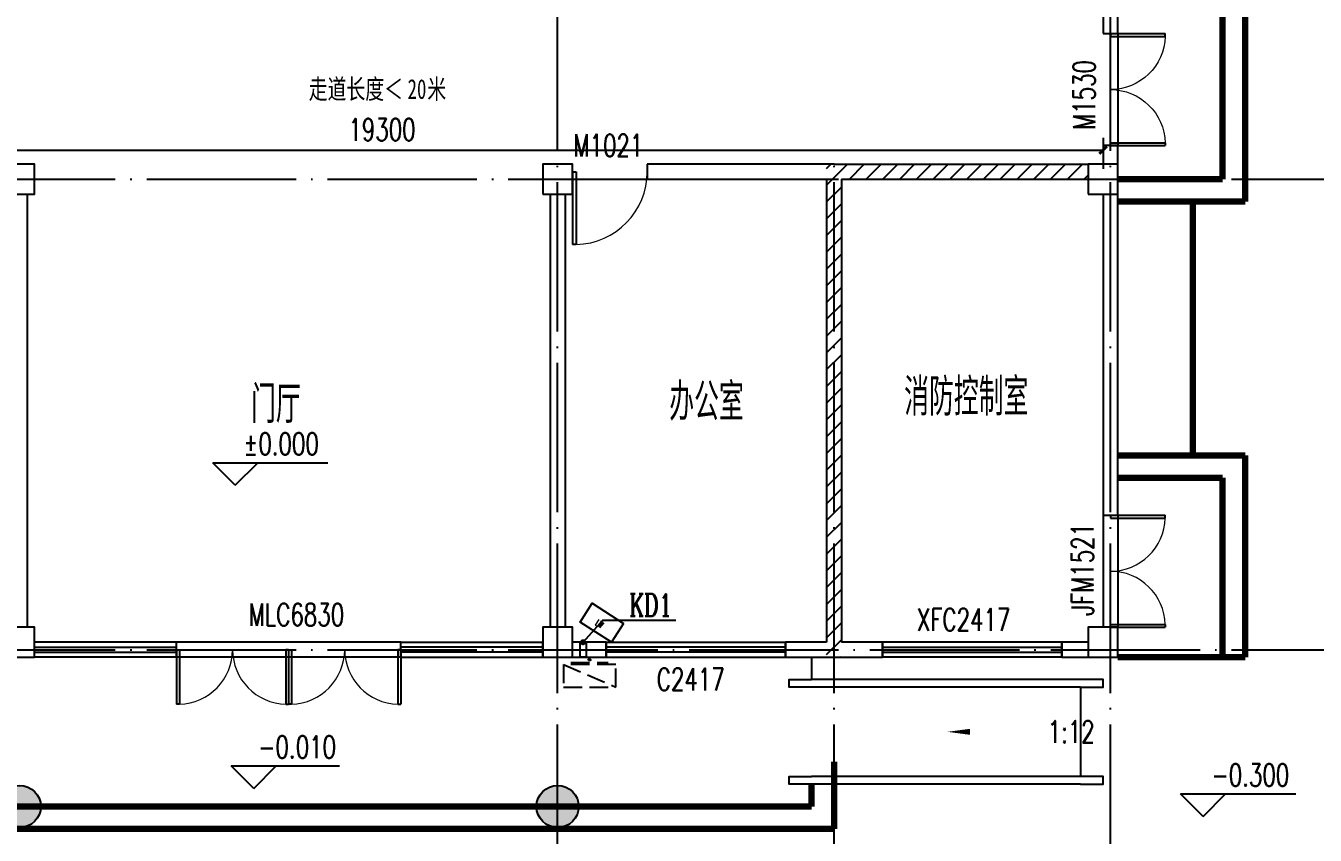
# Model space of a CAD drawing. Extents: x 5188914 to 7068445, y -542675 to 2032183.
# Drawn here: x 5219954 to 5237212, y -390925 to -380085 of the extents above; entities that cross this region are included whole.
import ezdxf

# ---------------------------------------------------------------- set-up
doc = ezdxf.new("R2010")
doc.units = 0
doc.header["$LTSCALE"] = 1000
doc.header["$MEASUREMENT"] = 0
doc.linetypes.add('DASH', pattern=[0.35, 0.25, -0.1])
doc.linetypes.add('DOTE', pattern=[2.42, 2, -0.2, 0.02, -0.2])
doc.layers.get('0').update_dxf_attribs({"linetype": 'CONTINUOUS'})
doc.layers.get('Defpoints').update_dxf_attribs({"linetype": 'CONTINUOUS'})
for name, color, linetype in [('3T_GLASS', 5, 'CONTINUOUS'), ('3T_WOOD', 21, 'CONTINUOUS'), ('COLUMN', 9, 'CONTINUOUS'), ('DIM_ELEV', 3, 'CONTINUOUS'), ('DIM_SYMB', 3, 'CONTINUOUS'), ('DOTE', 252, 'CONTINUOUS'), ('PUB_TEXT', 7, 'CONTINUOUS'), ('STAIR', 251, 'CONTINUOUS'), ('TH_DIM', 3, 'CONTINUOUS'), ('TH_TEXT', 7, 'CONTINUOUS'), ('WALL', 251, 'CONTINUOUS'), ('WINDOW', 4, 'CONTINUOUS'), ('WINDOW_TEXT', 7, 'CONTINUOUS'), ('厨卫布置', 6, 'CONTINUOUS'), ('填充', 251, 'CONTINUOUS'), ('排水', 221, 'CONTINUOUS')]:
    doc.layers.add(name, color=color, linetype=linetype)
doc.styles.add('_TCH_DIM', font='SIMPLEX', dxfattribs={"bigfont": 'GBCBIG'})
doc.styles.add('_TCH_DIM_T3', font='SIMPLEX', dxfattribs={"width": 0.705882, "bigfont": 'GBCBIG'})
doc.styles.add('_TCH_LABEL', font='COMPLEX', dxfattribs={"bigfont": 'GBCBIG'})
doc.styles.add('_TCH_WINDOW', font='SIMPLEX', dxfattribs={"height": 3.5, "bigfont": 'GBCBIG'})
doc.styles.add('DIM_FONT', font='SIMPLEX', dxfattribs={"width": 0.7, "bigfont": 'GBCBIG'})
doc.styles.add('schuco', font='sceie.shx', dxfattribs={"width": 0.7, "bigfont": 'sceic.shx'})
doc.styles.add('宋体', font='', dxfattribs={"width": 0.7})
doc.styles.get('宋体').set_extended_font_data('SimSun')
doc.dimstyles.new('_TCH_ARCH&&100', dxfattribs={"dimtxt": 297.5, "dimasz": 100, "dimexe": 250, "dimexo": 300, "dimgap": 126.25, "dimtad": 1, "dimdec": 0, "dimzin": 0, "dimdsep": 46, "dimtxsty": '_TCH_DIM_T3', "dimblk": 'ARCHTICK', "dimcen": 0.09, "dimclrt": 7, "dimazin": 2, "dimtfac": 1, "dimtdec": 0, "dimtix": 1, "dimtmove": 2, "dimatfit": 3, "dimfxl": 0, "dimtolj": 1, "dimtzin": 0, "dimarcsym": 0})

# ---------------------------------------------------------------- blocks, each defined once
blk = doc.blocks.new('A$C2E081725')
at = {"linetype": 'DASH'}
for p, q in [((700, 94), (0, 394)), ((600, 64), (100, 64)), ((138, 94), (138, 64)), ((350, 8), (327, 39)), ((350, 49), (350, 0)), ((350, 8), (373, 39)), ((563, 94), (563, 64))]:
    blk.add_line(p, q, dxfattribs=at)
blk.add_lwpolyline([(0, 394), (0, 94), (700, 94), (700, 394)], close=True, dxfattribs=at)
blk = doc.blocks.new('_ArchTick')
at = {"color": 0, "linetype": 'ByBlock', "const_width": 0.4}
blk.add_lwpolyline([(-0.5, -0.5), (0.5, 0.5)], dxfattribs=at)
blk = doc.blocks.new('*D193')
at = {"layer": 'Defpoints', "color": 0}
for p in [(5215072, -381284), (5234372, -381284), (5234372, -381751)]:
    blk.add_point(p, dxfattribs=at)
at = {"layer": 'TH_DIM', "color": 0, "lineweight": -2}
for p, q in [((5215072, -381584), (5215072, -382001)), ((5234372, -381584), (5234372, -382001)), ((5215072, -381751), (5234372, -381751))]:
    blk.add_line(p, q, dxfattribs=at)
at = {"layer": 'TH_DIM', "color": 0, "lineweight": -2, "xscale": 100, "yscale": 100, "zscale": 100, "rotation": 180}
blk.add_blockref('_ArchTick', (5215072, -381751), dxfattribs=at)
at = {"layer": 'TH_DIM', "color": 0, "lineweight": -2, "xscale": 100, "yscale": 100, "zscale": 100}
blk.add_blockref('_ArchTick', (5234372, -381751), dxfattribs=at)
at = {"layer": 'TH_DIM', "color": 7, "insert": (5224722, -381476), "char_height": 297.5, "attachment_point": 5, "style": '_TCH_DIM_T3'}
blk.add_mtext('\\A1;19300', dxfattribs=at)
blk = doc.blocks.new('_FZHK')
blk.add_lwpolyline([(-0.5, -0.5), (0.5, -0.5), (0.5, 0.5), (-0.5, 0.5)], close=True)
blk = doc.blocks.new('$DorLib2D$00000002')
for p, q in [((-0.5, 0), (-0.5, 0.4875)), ((-0.475, 0.4875), (-0.5, 0.4875)), ((-0.475, 0), (-0.475, 0.4875)), ((0.475, 0), (0.475, 0.4875)), ((0.475, 0.4875), (0.5, 0.4875)), ((0.5, 0), (0.5, 0.4875)), ((-0.5, 0), (-0.475, 0)), ((0.5, 0), (0.475, 0))]:
    blk.add_line(p, q)
at = {"lineweight": 13}
for centre, start, end in [((-0.4875, 0), 0, 88.53072), ((0.4875, 0), 91.46928, 180)]:
    blk.add_arc(centre, 0.4875, start, end, dxfattribs=at)
blk = doc.blocks.new('$WINLIB2D$00000001')
at = {"color": 0}
for points in [[(-0.5, 0.5), (-0.5, -0.5)], [(-0.5, 0.5), (0.5, 0.5)], [(0.5, -0.5), (0.5, 0.5)], [(0.5, 0.1667), (-0.5, 0.1667)], [(0.5, -0.1667), (-0.5, -0.1667)], [(-0.5, -0.5), (0.5, -0.5)]]:
    blk.add_lwpolyline(points, dxfattribs=at)
blk = doc.blocks.new('$TCHSYS$WIN2D')
for p, q in [((-0.5, 0.5), (0.5, 0.5)), ((-0.5, 0.5), (-0.5, -0.5)), ((0.5, 0.5), (0.5, -0.5)), ((0.5, 0.1667), (-0.5, 0.1667)), ((0.5, -0.1667), (-0.5, -0.1667)), ((-0.5, -0.5), (0.5, -0.5))]:
    blk.add_line(p, q)
blk = doc.blocks.new('$DorLib2D$00000001')
for p, q in [((0.45, 0.975), (0.5, 0.975)), ((0.45, 0), (0.45, 0.975)), ((0.5, 0), (0.5, 0.975)), ((0.5, 0), (0.45, 0))]:
    blk.add_line(p, q)
at = {"lineweight": 13}
blk.add_arc((0.475, 0), 0.975, 91.4693, 180, dxfattribs=at)

msp = doc.modelspace()

# ---------------------------------------------------------------- hatches: boundary and pattern name
h = msp.add_hatch()
h.set_pattern_fill('ANSI31', color=0, scale=100)
h.set_pattern_definition([(45, (2766764.53, -60.26), (-112.253202, 112.253202), [])])
h.paths.add_polyline_path([(5234172.1, -381940.4), (5230672.1, -381940.4), (5230672.1, -382140.4), (5234172.1, -382140.4)])
h.paths.add_polyline_path([(5230672.1, -388540.4), (5230872.1, -388540.4), (5230872.1, -382140.4), (5230672.1, -382140.4)])
at = {"layer": '填充', "linetype": 'ByBlock'}
h = msp.add_hatch(color=256, dxfattribs=at)
h.dxf.hatch_style = 1
h.paths.add_polyline_path([(5219589.3, -390540.4, 1), (5220155, -390540.4, 1)])
h = msp.add_hatch(color=256, dxfattribs=at)
h.dxf.hatch_style = 1
h.paths.add_polyline_path([(5226789.3, -390540.4, 1), (5227355, -390540.4, 1)])

# ---------------------------------------------------------------- linework, layer by layer
at = {"layer": '3T_GLASS', "color": 5}
for p, q in [((5234072.1, -388840.2), (5230472.1, -388840.2)), ((5234072.1, -388940.2), (5230472.1, -388940.2)), ((5234072.1, -388940.2), (5234072.1, -390140.2)), ((5234072.1, -390140.2), (5230472.1, -390140.2)), ((5234072.1, -390240.2), (5230472.1, -390240.2))]:
    msp.add_line(p, q, dxfattribs=at)
for points in [[(5230472.1, -388940.2), (5230172.1, -388940.2), (5230172.1, -388840.2), (5230472.1, -388840.2)], [(5234072.1, -388940.2), (5234372.1, -388940.2), (5234372.1, -388840.2), (5234072.1, -388840.2)], [(5230472.1, -390240.2), (5230172.1, -390240.2), (5230172.1, -390140.2), (5230472.1, -390140.2)], [(5234072.1, -390240.2), (5234372.1, -390240.2), (5234372.1, -390140.2), (5234072.1, -390140.2)]]:
    msp.add_lwpolyline(points, dxfattribs=at)
msp.add_lwpolyline([(5233525.2, -389540.2, 0, 0, 0), (5232290.8, -389540.2, 0, 80, 0), (5232590.8, -389540.2, 0, 0, 0)], format="xyseb", dxfattribs=at)
at = {"layer": '3T_WOOD'}
msp.add_line((5230472.1, -388540.4), (5230472.1, -388840.2), dxfattribs=at)
at = {"layer": 'DIM_ELEV', "color": 0}
for p, q in [((5222758.3, -386237.8), (5222458.3, -385937.8)), ((5222458.3, -385937.8), (5223998.5, -385937.8)), ((5222758.3, -386237.8), (5223058.3, -385937.8)), ((5235710.8, -390672.4), (5235410.8, -390372.4)), ((5235410.8, -390372.4), (5236951, -390372.4)), ((5235710.8, -390672.4), (5236010.8, -390372.4))]:
    msp.add_line(p, q, dxfattribs=at)
at = {"layer": 'DIM_ELEV'}
for p, q in [((5223005.1, -390297.2), (5222705.1, -389997.2)), ((5222705.1, -389997.2), (5224152.4, -389997.2)), ((5223005.1, -390297.2), (5223305.1, -389997.2))]:
    msp.add_line(p, q, dxfattribs=at)
at = {"layer": 'DIM_SYMB'}
msp.add_lwpolyline([(5228654.8, -388050.6), (5227673.7, -388050.6), (5227412.1, -388340.4)], dxfattribs=at)
at = {"layer": 'DIM_SYMB', "const_width": 40}
msp.add_lwpolyline([(5227425.5, -388325.6, 1), (5227398.7, -388355.3, 1)], format="xyb", close=True, dxfattribs=at)
at = {"layer": 'DOTE', "linetype": 'DOTE'}
for p, q in [((5227072.1, -391440.4), (5227072.1, -370440.4)), ((5234472.1, -391440.4), (5234472.1, -370440.4)), ((5230772.1, -391440.4), (5230772.1, -381940.4)), ((5209472.1, -382140.4), (5237472.1, -382140.4)), ((5209472.1, -388440.4), (5237472.1, -388440.4))]:
    msp.add_line(p, q, dxfattribs=at)
at = {"layer": 'STAIR', "linetype": 'ByBlock', "lineweight": 100}
for p, q in [((5236272.1, -379440.4), (5236272.1, -382440.4)), ((5235972.1, -379740.4), (5235972.1, -382140.4)), ((5234572.1, -382140.4), (5235972.1, -382140.4)), ((5234572.1, -382440.4), (5236272.1, -382440.4)), ((5234572.1, -385840.4), (5236272.1, -385840.4)), ((5236272.1, -385840.4), (5236272.1, -388540.4)), ((5234572.1, -386140.4), (5235972.1, -386140.4)), ((5235972.1, -386140.4), (5235972.1, -388540.4)), ((5234572.1, -388540.4), (5236272.1, -388540.4)), ((5230772.1, -389940.4), (5230772.1, -390840.4)), ((5230472.1, -390240.2), (5230472.1, -390540.4)), ((5212372.1, -390540.4), (5230472.1, -390540.4)), ((5212072.1, -390840.4), (5230772.1, -390840.4))]:
    msp.add_line(p, q, dxfattribs=at)
msp.add_lwpolyline([(5235572.1, -385840.4), (5235572.1, -382440.4)], dxfattribs=at)
at = {"layer": 'WALL', "linetype": 'ByBlock'}
for p, q in [((5234372.1, -379940.4), (5234372.1, -380190.4)), ((5234572.1, -380190.4), (5234572.1, -379940.4)), ((5234372.1, -380190.4), (5234572.1, -380190.4)), ((5234572.1, -381690.4), (5234372.1, -381690.4)), ((5234372.1, -381690.4), (5234372.1, -381940.4)), ((5234572.1, -381940.4), (5234572.1, -381690.4)), ((5230772.1, -381940.4), (5228272.1, -381940.4)), ((5228272.1, -381940.4), (5228272.1, -382140.4)), ((5230772.1, -381940.4), (5234172.1, -381940.4)), ((5228272.1, -382140.4), (5230672.1, -382140.4)), ((5230672.1, -382140.4), (5230672.1, -388340.4)), ((5230872.1, -382140.4), (5230872.1, -388340.4)), ((5230872.1, -382140.4), (5234172.1, -382140.4)), ((5219972.1, -382340.4), (5219972.1, -388140.4)), ((5226972.1, -382340.4), (5226972.1, -388140.4)), ((5227172.1, -382340.4), (5227172.1, -388140.4)), ((5234372.1, -382340.4), (5234372.1, -386640.4)), ((5234572.1, -386640.4), (5234572.1, -382340.4)), ((5234372.1, -386640.4), (5234572.1, -386640.4)), ((5227722.1, -388340.4), (5227272.1, -388340.4)), ((5227722.1, -388540.4), (5227722.1, -388340.4)), ((5230672.1, -388340.4), (5230122.1, -388340.4)), ((5230122.1, -388340.4), (5230122.1, -388540.4)), ((5231422.1, -388340.4), (5230872.1, -388340.4)), ((5231422.1, -388540.4), (5231422.1, -388340.4)), ((5234172.1, -388340.4), (5233822.1, -388340.4)), ((5233822.1, -388340.4), (5233822.1, -388540.4)), ((5227272.1, -388540.4), (5227722.1, -388540.4)), ((5230122.1, -388540.4), (5230772.1, -388540.4)), ((5230772.1, -388540.4), (5231422.1, -388540.4)), ((5233822.1, -388540.4), (5234172.1, -388540.4))]:
    msp.add_line(p, q, dxfattribs=at)
at = {"layer": 'WINDOW', "linetype": 'ByBlock'}
for p, q in [((5234572.1, -380190.4), (5234572.1, -381690.4)), ((5234372.1, -386640.4), (5234372.1, -388140.4)), ((5234572.1, -386640.4), (5234572.1, -388140.4))]:
    msp.add_line(p, q, dxfattribs=at)
at = {"layer": 'WINDOW'}
for p, q in [((5223472.1, -388340.4), (5221972.1, -388340.4)), ((5224972.1, -388340.4), (5223472.1, -388340.4)), ((5224972.1, -388540.4), (5221972.1, -388540.4)), ((5223472.1, -388540.4), (5221972.1, -388540.4)), ((5224972.1, -388540.4), (5223472.1, -388540.4))]:
    msp.add_line(p, q, dxfattribs=at)
at = {"layer": '厨卫布置'}
msp.add_lwpolyline([(5227954.9, -388088), (5227792.8, -388340.4), (5227372.1, -388070.2), (5227534.3, -387817.8)], close=True, dxfattribs=at)
at = {"layer": '填充', "linetype": 'ByBlock'}
for centre in [(5219872.1, -390540.4), (5227072.1, -390540.4)]:
    msp.add_circle(centre, 282.8, dxfattribs=at)
at = {"layer": '排水'}
msp.add_lwpolyline([(5227452.1, -388540.4), (5227372.1, -388540.4), (5227372.1, -388340.4), (5227452.1, -388340.4)], close=True, dxfattribs=at)

# ---------------------------------------------------------------- block references
at = {"layer": 'COLUMN', "linetype": 'ByBlock', "xscale": 400, "yscale": 400, "zscale": 400}
for p in [(5219872.1, -382140.4), (5227072.1, -382140.4), (5234372.1, -382140.4), (5219872.1, -388340.4), (5227072.1, -388340.4), (5234372.1, -388340.4)]:
    msp.add_blockref('_FZHK', p, dxfattribs=at)
at = {"layer": 'WINDOW', "linetype": 'ByBlock'}
ref = msp.add_blockref('$DorLib2D$00000002', (5234472.1, -380940.4), dxfattribs=dict(at, xscale=-1500, yscale=1500, zscale=-1500, rotation=270.0000003118053))
ref.add_attrib('A', 'M1530', (5234268.2, -381480.9), dxfattribs={"layer": 'WINDOW_TEXT', "linetype": 'ByBlock', "height": 297.5, "rotation": 90, "style": '_TCH_WINDOW', "width": 0.705882})
ref = msp.add_blockref('$DorLib2D$00000001', (5227772.1, -382040.4), dxfattribs=dict(at, xscale=-1000, yscale=-1000, zscale=-1000, rotation=2.085039272641542e-08))
ref.add_attrib('A', 'M1021', (5227283.4, -381836.5), dxfattribs={"layer": 'WINDOW_TEXT', "linetype": 'ByBlock', "height": 297.5, "rotation": 0, "style": '_TCH_WINDOW', "width": 0.705882})
ref = msp.add_blockref('$DorLib2D$00000002', (5234472.1, -387390.4), dxfattribs=dict(at, xscale=1500, yscale=1500, zscale=1500, rotation=269.9999999952568))
ref.add_attrib('A', 'JFM1521', (5234245.9, -387985.4), dxfattribs={"layer": 'WINDOW_TEXT', "linetype": 'ByBlock', "height": 297.5, "rotation": 90, "style": '_TCH_WINDOW', "width": 0.705882})
at = {"layer": 'WINDOW'}
ref = msp.add_blockref('$DorLib2D$00000002', (5222722.1, -388440.4), dxfattribs=dict(at, xscale=1500, yscale=1500, zscale=1500, rotation=179.999999983938))
ref.add_attrib('A', 'MLC6830', (5222937.9, -388120.7), dxfattribs={"layer": 'WINDOW_TEXT', "height": 297.5, "rotation": 360, "style": '_TCH_WINDOW', "width": 0.705882})
at = {"layer": 'WINDOW', "linetype": 'ByBlock'}
ref = msp.add_blockref('$WINLIB2D$00000001', (5232622.1, -388440.4), dxfattribs=dict(at, xscale=2400, yscale=199.9999958495609, zscale=2400, rotation=180.0000000650894))
ref.add_attrib('A', 'XFC2417', (5231881.1, -388187), dxfattribs={"layer": 'WINDOW_TEXT', "linetype": 'ByBlock', "height": 297.5, "rotation": 0, "style": '_TCH_WINDOW', "width": 0.705882})
at = {"layer": 'WINDOW', "rotation": 179.999999983938}
for name, p, xscale, yscale, zscale in [('$TCHSYS$WIN2D', (5221022.1, -388440.4), 1900.000002484769, 200.0000009590294, 1900.000002484769), ('$DorLib2D$00000002', (5224222.1, -388440.4), 1500, 1500, 1500), ('$TCHSYS$WIN2D', (5225922.1, -388440.4), -1900.000002484769, 200.0000009590294, -1900.000002484769)]:
    msp.add_blockref(name, p, dxfattribs=dict(at, xscale=xscale, yscale=yscale, zscale=zscale))
at = {"layer": 'WINDOW', "linetype": 'ByBlock'}
ref = msp.add_blockref('$WINLIB2D$00000001', (5228922.1, -388440.4), dxfattribs=dict(at, xscale=-2400, yscale=-200.0000058331061, zscale=-2400, rotation=180.0000000381494))
ref.add_attrib('A', 'C2417', (5228399.6, -388986.5), dxfattribs={"layer": 'WINDOW_TEXT', "linetype": 'ByBlock', "height": 297.5, "rotation": 0, "style": '_TCH_WINDOW', "width": 0.705882})
at = {"layer": '厨卫布置', "rotation": 180}
msp.add_blockref('A$C2E081725', (5227850.1, -388546.1), dxfattribs=at)

# ---------------------------------------------------------------- texts
at = {"style": 'schuco', "width": 0.7}
for s, p in [('办公室', (5228566.3, -385371)), ('消防控制室', (5231710.6, -385305.7)), ('门厅', (5222969.2, -385405.1))]:
    msp.add_text(s, height=500, dxfattribs=at).set_placement(p)
at = {"layer": '3T_GLASS', "color": 7, "style": '_TCH_DIM', "width": 0.705882}
msp.add_text('1:12', height=297.5, dxfattribs=at).set_placement((5233630.2, -389688.9))
at = {"layer": 'DIM_ELEV', "color": 7, "style": '_TCH_DIM', "width": 0.705882}
for s, p in [('%%P0.000', (5222868.5, -385832.8)), ('-0.010', (5223062.4, -389892.2)), ('-0.300', (5235821, -390267.4))]:
    msp.add_text(s, height=297.5, dxfattribs=at).set_placement(p)
at = {"layer": 'PUB_TEXT', "style": '_TCH_LABEL', "width": 0.705882}
msp.add_text('KD1', height=297.5, dxfattribs=at).set_placement((5228029.5, -387990.5))
at = {"layer": 'TH_TEXT', "color": 1, "style": '宋体', "width": 0.7}
for s, height, p in [('走道长度＜', 264.35, (5223740.8, -381064.6)), ('20', 264.35, (5225064, -381064.6)), ('米', 264.3, (5225328.6, -381064.6))]:
    msp.add_text(s, height=height, dxfattribs=at).set_placement(p)
at = {"layer": '厨卫布置', "style": 'DIM_FONT', "width": 0.494118}
msp.add_text('LW', height=89.65, rotation=327.28331, dxfattribs=at).set_placement((5227568.2, -388106))

# ---------------------------------------------------------------- dimensions: what is measured, and where the dimension line sits
at = {"layer": 'TH_DIM', "color": 0}
dim = msp.add_aligned_dim(p1=(5215072.1, -381284.5), p2=(5234372.1, -381284.5), distance=-466.2, dimstyle='_TCH_ARCH&&100', dxfattribs=at)
dim.commit()
dim.dimension.update_dxf_attribs({"geometry": '*D193', "text_midpoint": (5224722.1, -381475.7)})

doc.saveas('drawing.dxf')
